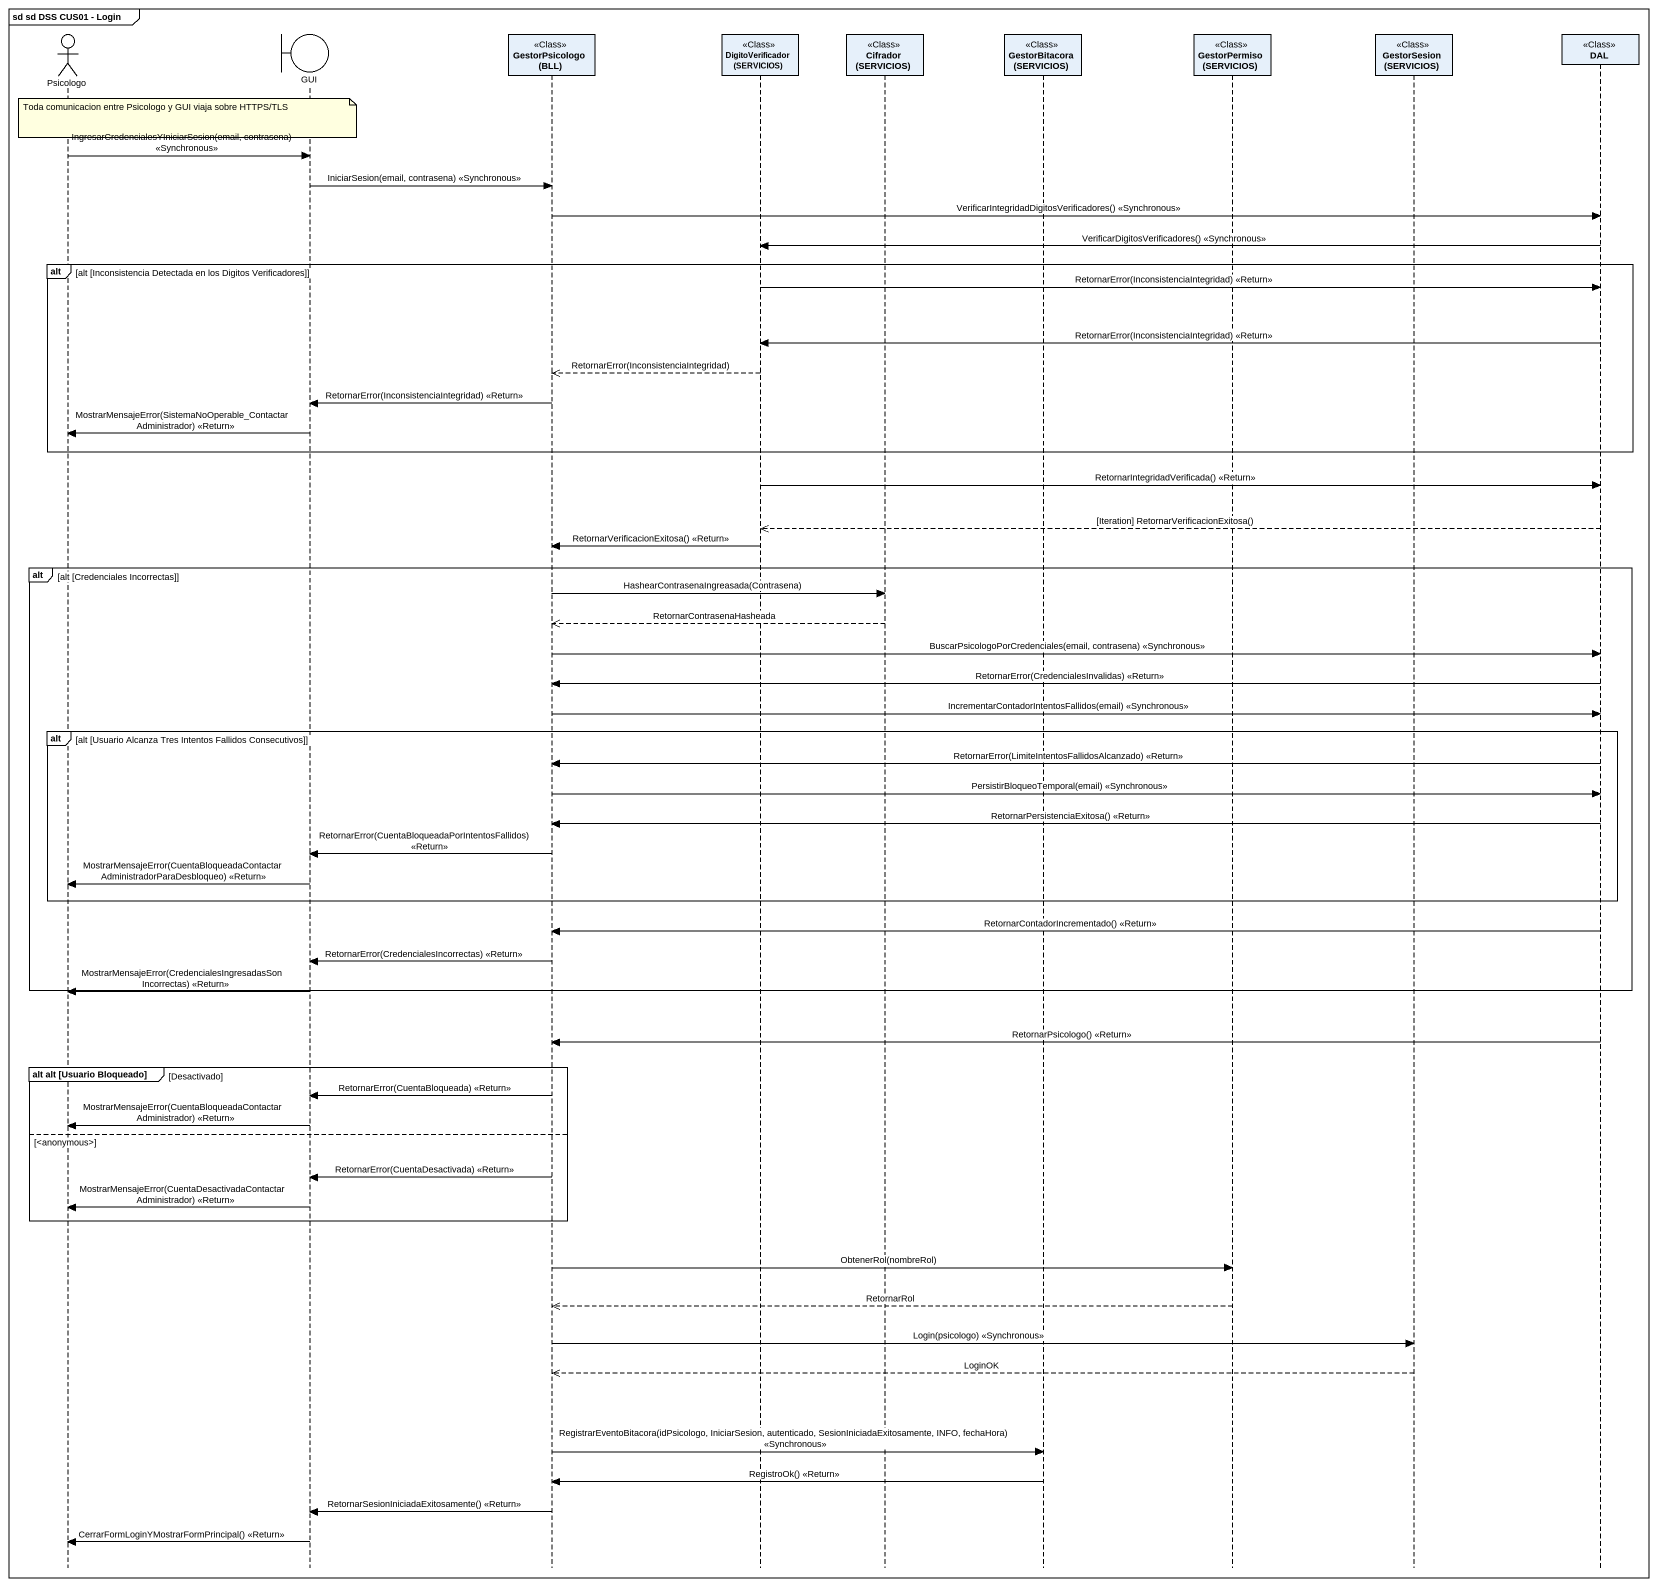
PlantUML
@startuml
mainframe sd sd DSS CUS01 - Login
hide footbox
actor Psicologo
boundary GUI
participant "GestorPsicologo (BLL)" as GestorPsicologo_BLL <<Class>>
participant "DigitoVerificador (SERVICIOS)" as DigitoVerificador_SERVICIOS <<Class>>
participant "Cifrador (SERVICIOS)" as Cifrador_SERVICIOS <<Class>>
participant "GestorBitacora (SERVICIOS)" as GestorBitacora_SERVICIOS <<Class>>
participant "GestorPermiso (SERVICIOS)" as GestorPermiso_SERVICIOS <<Class>>
participant "GestorSesion (SERVICIOS)" as GestorSesion_SERVICIOS <<Class>>
participant DAL <<Class>>

note over Psicologo : Toda comunicacion entre Psicologo y GUI viaja sobre HTTPS/TLS
Psicologo -> GUI : IngresarCredencialesYIniciarSesion(email, contrasena) <<Synchronous>>
GUI -> GestorPsicologo_BLL : IniciarSesion(email, contrasena) <<Synchronous>>
GestorPsicologo_BLL -> DAL : VerificarIntegridadDigitosVerificadores() <<Synchronous>>
DAL -> DigitoVerificador_SERVICIOS : VerificarDigitosVerificadores() <<Synchronous>>
alt alt [Inconsistencia Detectada en los Digitos Verificadores]
  DigitoVerificador_SERVICIOS -> DAL : RetornarError(InconsistenciaIntegridad) <<Return>>
  DAL -> DigitoVerificador_SERVICIOS : RetornarError(InconsistenciaIntegridad) <<Return>>
  DigitoVerificador_SERVICIOS -->> GestorPsicologo_BLL : RetornarError(InconsistenciaIntegridad)
  GestorPsicologo_BLL -> GUI : RetornarError(InconsistenciaIntegridad) <<Return>>
  GUI -> Psicologo : MostrarMensajeError(SistemaNoOperable_ContactarAdministrador) <<Return>>
end
DigitoVerificador_SERVICIOS -> DAL : RetornarIntegridadVerificada() <<Return>>
DAL -->> DigitoVerificador_SERVICIOS : [Iteration] RetornarVerificacionExitosa()
DigitoVerificador_SERVICIOS -> GestorPsicologo_BLL : RetornarVerificacionExitosa() <<Return>>
alt alt [Credenciales Incorrectas]
  GestorPsicologo_BLL -> Cifrador_SERVICIOS : HashearContrasenaIngreasada(Contrasena)
  Cifrador_SERVICIOS -->> GestorPsicologo_BLL : RetornarContrasenaHasheada
  GestorPsicologo_BLL -> DAL : BuscarPsicologoPorCredenciales(email, contrasena) <<Synchronous>>
  DAL -> GestorPsicologo_BLL : RetornarError(CredencialesInvalidas) <<Return>>
  GestorPsicologo_BLL -> DAL : IncrementarContadorIntentosFallidos(email) <<Synchronous>>
  alt alt [Usuario Alcanza Tres Intentos Fallidos Consecutivos]
    DAL -> GestorPsicologo_BLL : RetornarError(LimiteIntentosFallidosAlcanzado) <<Return>>
    GestorPsicologo_BLL -> DAL : PersistirBloqueoTemporal(email) <<Synchronous>>
    DAL -> GestorPsicologo_BLL : RetornarPersistenciaExitosa() <<Return>>
    GestorPsicologo_BLL -> GUI : RetornarError(CuentaBloqueadaPorIntentosFallidos) <<Return>>
    GUI -> Psicologo : MostrarMensajeError(CuentaBloqueadaContactarAdministradorParaDesbloqueo) <<Return>>
  end
  DAL -> GestorPsicologo_BLL : RetornarContadorIncrementado() <<Return>>
  GestorPsicologo_BLL -> GUI : RetornarError(CredencialesIncorrectas) <<Return>>
end
GUI -> Psicologo : MostrarMensajeError(CredencialesIngresadasSonIncorrectas) <<Return>>
DAL -> GestorPsicologo_BLL : RetornarPsicologo() <<Return>>
group alt alt (Usuario Bloqueado) [Desactivado]
  GestorPsicologo_BLL -> GUI : RetornarError(CuentaBloqueada) <<Return>>
  GUI -> Psicologo : MostrarMensajeError(CuentaBloqueadaContactarAdministrador) <<Return>>
else <anonymous>
  GestorPsicologo_BLL -> GUI : RetornarError(CuentaDesactivada) <<Return>>
  GUI -> Psicologo : MostrarMensajeError(CuentaDesactivadaContactarAdministrador) <<Return>>
end
GestorPsicologo_BLL -> GestorPermiso_SERVICIOS : ObtenerRol(nombreRol)
GestorPermiso_SERVICIOS -->> GestorPsicologo_BLL : RetornarRol
GestorPsicologo_BLL -> GestorSesion_SERVICIOS : Login(psicologo) <<Synchronous>>
GestorSesion_SERVICIOS -->> GestorPsicologo_BLL : LoginOK
GestorPsicologo_BLL -> GestorBitacora_SERVICIOS : RegistrarEventoBitacora(idPsicologo, IniciarSesion, autenticado, SesionIniciadaExitosamente, INFO, fechaHora) <<Synchronous>>
GestorBitacora_SERVICIOS -> GestorPsicologo_BLL : RegistroOk() <<Return>>
GestorPsicologo_BLL -> GUI : RetornarSesionIniciadaExitosamente() <<Return>>
GUI -> Psicologo : CerrarFormLoginYMostrarFormPrincipal() <<Return>>
@enduml
